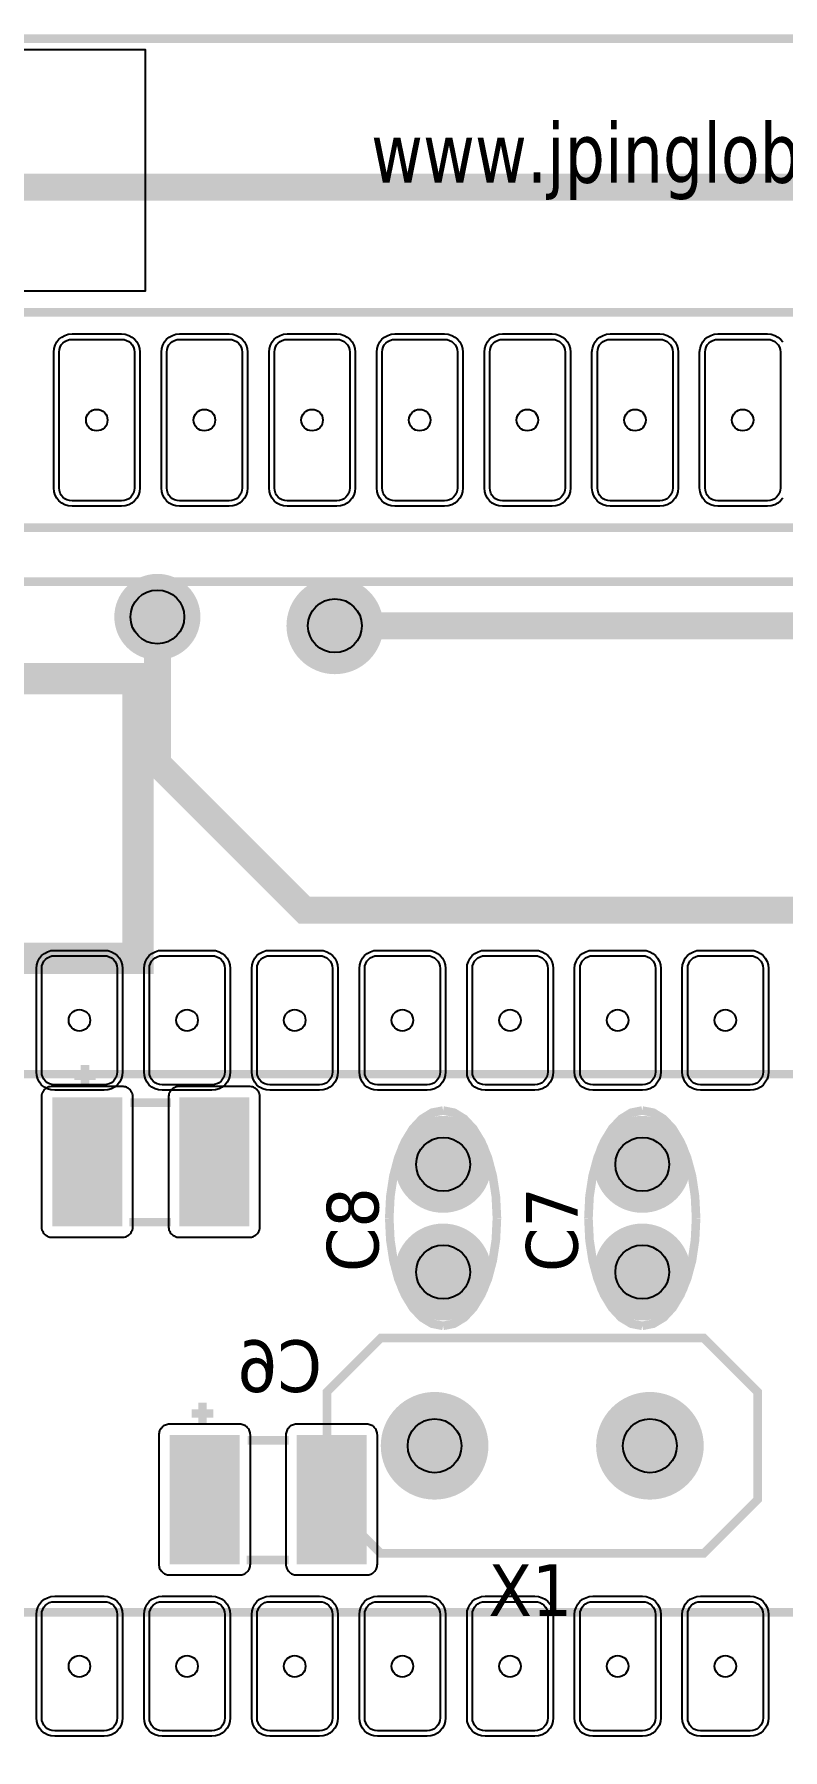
# Model space of a CAD drawing. Header units: millimetres. Extents: x 123.5 to 144.3, y 105.4 to 121.6.
# Drawn here: x 130.196 to 130.905, y 116.01 to 117.636 of the extents above; entities that cross this region are included whole.
import ezdxf

# ---------------------------------------------------------------- set-up
doc = ezdxf.new("R2010")
doc.units = ezdxf.units.MM
doc.layers.add('DESC', color=250, linetype='Continuous')
doc.styles.get("Standard").update_dxf_attribs({"font": 'tahoma.ttf'})

# ---------------------------------------------------------------- blocks, each defined once
blk = doc.blocks.new('RPAD')
blk.add_trace([(-0.5, -0.5), (-0.5, 0.5), (0.5, -0.5), (0.5, 0.5)])
blk = doc.blocks.new('EPAD')
at = {"const_width": 0.5}
blk.add_lwpolyline([(-0.25, 0, 1), (0.25, 0, 1)], format="xyb", close=True, dxfattribs=at)
blk = doc.blocks.new('Tarjeta mufla')
for points, const_width in [([(146.2096, 112.4206), (150.1229, 112.4206), (150.1229, 115.5111), (146.2096, 115.5111), (146.2096, 112.4206)], 0.008), ([(146.2096, 112.4206), (150.1229, 112.4206), (150.1229, 115.5111), (146.2096, 115.5111), (146.2096, 112.4206)], 0.008), ([(146.2096, 112.4206), (150.1229, 112.4206), (150.1229, 115.5111), (146.2096, 115.5111), (146.2096, 112.4206)], 0.008), ([(146.8316, 114.7434), (146.8279, 114.7355), (146.6308, 114.7355), (146.497, 114.8694), (146.497, 115.2052), (146.6649, 115.3732), (148.6373, 115.3732), (148.8064, 115.2041)], 0.025), ([(146.5548, 115.0068), (148.6548, 115.0068), (148.6548, 115.2568), (146.5548, 115.2568), (146.5548, 115.0068)], 0.008), ([(146.5548, 115.0068), (148.6548, 115.0068), (148.6548, 115.2568), (146.5548, 115.2568), (146.5548, 115.0068)], 0.008), ([(146.5548, 115.0068), (148.6548, 115.0068), (148.6548, 115.2568), (146.5548, 115.2568), (146.5548, 115.0068)], 0.008), ([(148.6548, 115.0568), (146.5548, 115.0568)], 0.008), ([(148.6548, 115.0568), (146.5548, 115.0568)], 0.008), ([(148.6548, 115.0568), (146.5548, 115.0568)], 0.008), ([(148.0111, 114.974), (148.0111, 114.838), (148.1475, 114.7016), (149.1311, 114.7016), (149.2279, 114.6048), (149.2279, 114.1121), (149.1623, 114.0466), (149.0859, 114.0466), (149.0387, 113.9993)], 0.025), ([(148.176, 114.9658), (148.6438, 114.9658), (148.7513, 114.8583), (149.1207, 114.8583), (149.3223, 114.6567), (149.3223, 114.0083), (149.1716, 113.8576), (149.0009, 113.8576), (149.0009, 113.8576), (148.9387, 113.9198), (148.9387, 113.9993)], 0.025), ([(147.1584, 114.6568), (147.993, 114.6568), (147.993, 114.9167), (147.1584, 114.9167), (147.1584, 114.6568)], 0.029), ([(147.1584, 114.6568), (147.993, 114.6568), (147.993, 114.9167), (147.1584, 114.9167), (147.1584, 114.6568)], 0.029), ([(147.1584, 114.6568), (147.993, 114.6568), (147.993, 114.9167), (147.1584, 114.9167), (147.1584, 114.6568)], 0.029), ([(147.0887, 114.5493), (149.0887, 114.5493)], 0.008), ([(147.0887, 114.5493), (149.0887, 114.5493)], 0.008), ([(147.0887, 114.5493), (149.0887, 114.5493)], 0.008), ([(147.9539, 114.5478), (147.9339, 114.5478)], 0.008), ([(147.9539, 114.5478), (147.9339, 114.5478)], 0.008), ([(147.9539, 114.5478), (147.9339, 114.5478)], 0.008), ([(147.9439, 114.5378), (147.9439, 114.5578)], 0.008), ([(147.9439, 114.5378), (147.9439, 114.5578)], 0.008), ([(147.9439, 114.5378), (147.9439, 114.5578)], 0.008), ([(148.0239, 114.5228), (147.9859, 114.5228)], 0.008), ([(148.0239, 114.5228), (147.9859, 114.5228)], 0.008), ([(148.0239, 114.5228), (147.9859, 114.5228)], 0.008), ([(148.2765, 114.5155), (148.2663, 114.5135), (148.2569, 114.5077), (148.2484, 114.4986), (148.241, 114.4865), (148.2349, 114.4717), (148.2304, 114.4547), (148.2275, 114.4358), (148.2265, 114.4155)], 0.008), ([(148.2765, 114.5155), (148.2663, 114.5135), (148.2569, 114.5077), (148.2484, 114.4986), (148.241, 114.4865), (148.2349, 114.4717), (148.2304, 114.4547), (148.2275, 114.4358), (148.2265, 114.4155)], 0.008), ([(148.2765, 114.5155), (148.2663, 114.5135), (148.2569, 114.5077), (148.2484, 114.4986), (148.241, 114.4865), (148.2349, 114.4717), (148.2304, 114.4547), (148.2275, 114.4358), (148.2265, 114.4155)], 0.008), ([(148.2765, 114.5155), (148.2867, 114.5135), (148.2961, 114.5077), (148.3046, 114.4986), (148.312, 114.4865), (148.3181, 114.4717), (148.3226, 114.4547), (148.3255, 114.4358), (148.3265, 114.4155)], 0.008), ([(148.2765, 114.5155), (148.2867, 114.5135), (148.2961, 114.5077), (148.3046, 114.4986), (148.312, 114.4865), (148.3181, 114.4717), (148.3226, 114.4547), (148.3255, 114.4358), (148.3265, 114.4155)], 0.008), ([(148.2765, 114.5155), (148.2867, 114.5135), (148.2961, 114.5077), (148.3046, 114.4986), (148.312, 114.4865), (148.3181, 114.4717), (148.3226, 114.4547), (148.3255, 114.4358), (148.3265, 114.4155)], 0.008), ([(148.4615, 114.5155), (148.4513, 114.5135), (148.4419, 114.5077), (148.4334, 114.4986), (148.426, 114.4865), (148.42, 114.4717), (148.4154, 114.4547), (148.4125, 114.4358), (148.4115, 114.4155)], 0.008), ([(148.4615, 114.5155), (148.4513, 114.5135), (148.4419, 114.5077), (148.4334, 114.4986), (148.426, 114.4865), (148.42, 114.4717), (148.4154, 114.4547), (148.4125, 114.4358), (148.4115, 114.4155)], 0.008), ([(148.4615, 114.5155), (148.4513, 114.5135), (148.4419, 114.5077), (148.4334, 114.4986), (148.426, 114.4865), (148.42, 114.4717), (148.4154, 114.4547), (148.4125, 114.4358), (148.4115, 114.4155)], 0.008), ([(148.4615, 114.5155), (148.4717, 114.5135), (148.4812, 114.5077), (148.4897, 114.4986), (148.497, 114.4865), (148.5031, 114.4717), (148.5077, 114.4547), (148.5105, 114.4358), (148.5115, 114.4155)], 0.008), ([(148.4615, 114.5155), (148.4717, 114.5135), (148.4812, 114.5077), (148.4897, 114.4986), (148.497, 114.4865), (148.5031, 114.4717), (148.5077, 114.4547), (148.5105, 114.4358), (148.5115, 114.4155)], 0.008), ([(148.4615, 114.5155), (148.4717, 114.5135), (148.4812, 114.5077), (148.4897, 114.4986), (148.497, 114.4865), (148.5031, 114.4717), (148.5077, 114.4547), (148.5105, 114.4358), (148.5115, 114.4155)], 0.008), ([(148.2765, 114.3155), (148.2663, 114.3175), (148.2569, 114.3232), (148.2484, 114.3323), (148.241, 114.3445), (148.2349, 114.3592), (148.2304, 114.3762), (148.2275, 114.3951), (148.2265, 114.4155)], 0.008), ([(148.2765, 114.3155), (148.2663, 114.3175), (148.2569, 114.3232), (148.2484, 114.3323), (148.241, 114.3445), (148.2349, 114.3592), (148.2304, 114.3762), (148.2275, 114.3951), (148.2265, 114.4155)], 0.008), ([(148.2765, 114.3155), (148.2663, 114.3175), (148.2569, 114.3232), (148.2484, 114.3323), (148.241, 114.3445), (148.2349, 114.3592), (148.2304, 114.3762), (148.2275, 114.3951), (148.2265, 114.4155)], 0.008), ([(148.2765, 114.3155), (148.2867, 114.3175), (148.2961, 114.3232), (148.3046, 114.3323), (148.312, 114.3445), (148.3181, 114.3592), (148.3226, 114.3762), (148.3255, 114.3951), (148.3265, 114.4155)], 0.008), ([(148.2765, 114.3155), (148.2867, 114.3175), (148.2961, 114.3232), (148.3046, 114.3323), (148.312, 114.3445), (148.3181, 114.3592), (148.3226, 114.3762), (148.3255, 114.3951), (148.3265, 114.4155)], 0.008), ([(148.2765, 114.3155), (148.2867, 114.3175), (148.2961, 114.3232), (148.3046, 114.3323), (148.312, 114.3445), (148.3181, 114.3592), (148.3226, 114.3762), (148.3255, 114.3951), (148.3265, 114.4155)], 0.008), ([(148.4615, 114.3155), (148.4513, 114.3175), (148.4419, 114.3232), (148.4334, 114.3323), (148.426, 114.3445), (148.42, 114.3592), (148.4154, 114.3762), (148.4125, 114.3951), (148.4115, 114.4155)], 0.008), ([(148.4615, 114.3155), (148.4513, 114.3175), (148.4419, 114.3232), (148.4334, 114.3323), (148.426, 114.3445), (148.42, 114.3592), (148.4154, 114.3762), (148.4125, 114.3951), (148.4115, 114.4155)], 0.008), ([(148.4615, 114.3155), (148.4513, 114.3175), (148.4419, 114.3232), (148.4334, 114.3323), (148.426, 114.3445), (148.42, 114.3592), (148.4154, 114.3762), (148.4125, 114.3951), (148.4115, 114.4155)], 0.008), ([(148.4615, 114.3155), (148.4717, 114.3175), (148.4812, 114.3232), (148.4897, 114.3323), (148.497, 114.3445), (148.5031, 114.3592), (148.5077, 114.3762), (148.5105, 114.3951), (148.5115, 114.4155)], 0.008), ([(148.4615, 114.3155), (148.4717, 114.3175), (148.4812, 114.3232), (148.4897, 114.3323), (148.497, 114.3445), (148.5031, 114.3592), (148.5077, 114.3762), (148.5105, 114.3951), (148.5115, 114.4155)], 0.008), ([(148.4615, 114.3155), (148.4717, 114.3175), (148.4812, 114.3232), (148.4897, 114.3323), (148.497, 114.3445), (148.5031, 114.3592), (148.5077, 114.3762), (148.5105, 114.3951), (148.5115, 114.4155)], 0.008), ([(148.0239, 114.4118), (147.9849, 114.4118)], 0.008), ([(148.0239, 114.4118), (147.9849, 114.4118)], 0.008), ([(148.0239, 114.4118), (147.9849, 114.4118)], 0.008), ([(148.5186, 114.1041), (148.2186, 114.1041), (148.1686, 114.1541), (148.1686, 114.2541), (148.2186, 114.3041), (148.5186, 114.3041), (148.5686, 114.2541), (148.5686, 114.1541), (148.5186, 114.1041)], 0.008), ([(148.5186, 114.1041), (148.2186, 114.1041), (148.1686, 114.1541), (148.1686, 114.2541), (148.2186, 114.3041), (148.5186, 114.3041), (148.5686, 114.2541), (148.5686, 114.1541), (148.5186, 114.1041)], 0.008), ([(148.5186, 114.1041), (148.2186, 114.1041), (148.1686, 114.1541), (148.1686, 114.2541), (148.2186, 114.3041), (148.5186, 114.3041), (148.5686, 114.2541), (148.5686, 114.1541), (148.5186, 114.1041)], 0.008), ([(148.053, 114.2241), (148.053, 114.2441)], 0.008), ([(148.053, 114.2241), (148.053, 114.2441)], 0.008), ([(148.053, 114.2241), (148.053, 114.2441)], 0.008), ([(148.063, 114.2341), (148.043, 114.2341)], 0.008), ([(148.063, 114.2341), (148.043, 114.2341)], 0.008), ([(148.063, 114.2341), (148.043, 114.2341)], 0.008), ([(148.133, 114.2091), (148.095, 114.2091)], 0.008), ([(148.133, 114.2091), (148.095, 114.2091)], 0.008), ([(148.133, 114.2091), (148.095, 114.2091)], 0.008), ([(148.133, 114.0981), (148.094, 114.0981)], 0.008), ([(148.133, 114.0981), (148.094, 114.0981)], 0.008), ([(148.133, 114.0981), (148.094, 114.0981)], 0.008), ([(147.0887, 114.0493), (149.0887, 114.0493)], 0.008), ([(147.0887, 114.0493), (149.0887, 114.0493)], 0.008), ([(147.0887, 114.0493), (149.0887, 114.0493)], 0.008)]:
    blk.add_lwpolyline(points, dxfattribs=dict(const_width=const_width))
for points in [[(146.5844, 115.277), (148.0001, 115.277), (148.0001, 115.5006), (146.5844, 115.5006), (146.5844, 115.277)], [(148.592, 115.0842), (148.5899, 115.0817), (148.5874, 115.0797), (148.5845, 115.0781), (148.5813, 115.0771), (148.5778, 115.0768), (148.5778, 115.0768), (148.5318, 115.0768), (148.5283, 115.0771), (148.5251, 115.0781), (148.5222, 115.0797), (148.5197, 115.0817), (148.5177, 115.0842), (148.5161, 115.0871), (148.5152, 115.0903), (148.5148, 115.0938), (148.5148, 115.2198), (148.5152, 115.2233), (148.5161, 115.2265), (148.5177, 115.2294), (148.5197, 115.2319), (148.5222, 115.234), (148.5251, 115.2355), (148.5283, 115.2365), (148.5318, 115.2368), (148.5778, 115.2368), (148.5813, 115.2365), (148.5845, 115.2355), (148.5874, 115.234), (148.5899, 115.2319), (148.592, 115.2294)]]:
    blk.add_lwpolyline(points)
for points in [[(147.9778, 115.0768), (147.9318, 115.0768), (147.9283, 115.0771), (147.9251, 115.0781), (147.9222, 115.0797), (147.9197, 115.0817), (147.9177, 115.0842), (147.9161, 115.0871), (147.9152, 115.0903), (147.9148, 115.0938), (147.9148, 115.2198), (147.9152, 115.2233), (147.9161, 115.2265), (147.9177, 115.2294), (147.9197, 115.2319), (147.9222, 115.234), (147.9251, 115.2355), (147.9283, 115.2365), (147.9318, 115.2368), (147.9778, 115.2368), (147.9813, 115.2365), (147.9845, 115.2355), (147.9874, 115.234), (147.9899, 115.2319), (147.992, 115.2294), (147.9935, 115.2265), (147.9945, 115.2233), (147.9948, 115.2198), (147.9948, 115.0938), (147.9945, 115.0903), (147.9935, 115.0871), (147.992, 115.0842), (147.9899, 115.0817), (147.9874, 115.0797), (147.9845, 115.0781), (147.9813, 115.0771), (147.9778, 115.0768)], [(147.9778, 115.0818), (147.9318, 115.0818), (147.9294, 115.082), (147.9271, 115.0827), (147.9251, 115.0838), (147.9233, 115.0853), (147.9218, 115.087), (147.9207, 115.0891), (147.9201, 115.0914), (147.9198, 115.0938), (147.9198, 115.2198), (147.9201, 115.2223), (147.9207, 115.2245), (147.9218, 115.2266), (147.9233, 115.2283), (147.9251, 115.2298), (147.9271, 115.2309), (147.9294, 115.2316), (147.9318, 115.2318), (147.9778, 115.2318), (147.9803, 115.2316), (147.9825, 115.2309), (147.9846, 115.2298), (147.9863, 115.2283), (147.9878, 115.2266), (147.9889, 115.2245), (147.9896, 115.2223), (147.9898, 115.2198), (147.9898, 115.0938), (147.9896, 115.0914), (147.9889, 115.0891), (147.9878, 115.087), (147.9863, 115.0853), (147.9846, 115.0838), (147.9825, 115.0827), (147.9803, 115.082), (147.9778, 115.0818)], [(148.0778, 115.0768), (148.0318, 115.0768), (148.0283, 115.0771), (148.0251, 115.0781), (148.0222, 115.0797), (148.0197, 115.0817), (148.0177, 115.0842), (148.0161, 115.0871), (148.0152, 115.0903), (148.0148, 115.0938), (148.0148, 115.2198), (148.0152, 115.2233), (148.0161, 115.2265), (148.0177, 115.2294), (148.0197, 115.2319), (148.0222, 115.234), (148.0251, 115.2355), (148.0283, 115.2365), (148.0318, 115.2368), (148.0778, 115.2368), (148.0813, 115.2365), (148.0845, 115.2355), (148.0874, 115.234), (148.0899, 115.2319), (148.092, 115.2294), (148.0935, 115.2265), (148.0945, 115.2233), (148.0948, 115.2198), (148.0948, 115.0938), (148.0945, 115.0903), (148.0935, 115.0871), (148.092, 115.0842), (148.0899, 115.0817), (148.0874, 115.0797), (148.0845, 115.0781), (148.0813, 115.0771), (148.0778, 115.0768)], [(148.0778, 115.0818), (148.0318, 115.0818), (148.0294, 115.082), (148.0271, 115.0827), (148.0251, 115.0838), (148.0233, 115.0853), (148.0218, 115.087), (148.0207, 115.0891), (148.0201, 115.0914), (148.0198, 115.0938), (148.0198, 115.2198), (148.0201, 115.2223), (148.0207, 115.2245), (148.0218, 115.2266), (148.0233, 115.2283), (148.0251, 115.2298), (148.0271, 115.2309), (148.0294, 115.2316), (148.0318, 115.2318), (148.0778, 115.2318), (148.0803, 115.2316), (148.0825, 115.2309), (148.0846, 115.2298), (148.0863, 115.2283), (148.0878, 115.2266), (148.0889, 115.2245), (148.0896, 115.2223), (148.0898, 115.2198), (148.0898, 115.0938), (148.0896, 115.0914), (148.0889, 115.0891), (148.0878, 115.087), (148.0863, 115.0853), (148.0846, 115.0838), (148.0825, 115.0827), (148.0803, 115.082), (148.0778, 115.0818)], [(148.1778, 115.0768), (148.1318, 115.0768), (148.1283, 115.0771), (148.1251, 115.0781), (148.1222, 115.0797), (148.1197, 115.0817), (148.1177, 115.0842), (148.1161, 115.0871), (148.1152, 115.0903), (148.1148, 115.0938), (148.1148, 115.2198), (148.1152, 115.2233), (148.1161, 115.2265), (148.1177, 115.2294), (148.1197, 115.2319), (148.1222, 115.234), (148.1251, 115.2355), (148.1283, 115.2365), (148.1318, 115.2368), (148.1778, 115.2368), (148.1813, 115.2365), (148.1845, 115.2355), (148.1874, 115.234), (148.1899, 115.2319), (148.192, 115.2294), (148.1935, 115.2265), (148.1945, 115.2233), (148.1948, 115.2198), (148.1948, 115.0938), (148.1945, 115.0903), (148.1935, 115.0871), (148.192, 115.0842), (148.1899, 115.0817), (148.1874, 115.0797), (148.1845, 115.0781), (148.1813, 115.0771), (148.1778, 115.0768)], [(148.1778, 115.0818), (148.1318, 115.0818), (148.1294, 115.082), (148.1271, 115.0827), (148.1251, 115.0838), (148.1233, 115.0853), (148.1218, 115.087), (148.1207, 115.0891), (148.1201, 115.0914), (148.1198, 115.0938), (148.1198, 115.2198), (148.1201, 115.2223), (148.1207, 115.2245), (148.1218, 115.2266), (148.1233, 115.2283), (148.1251, 115.2298), (148.1271, 115.2309), (148.1294, 115.2316), (148.1318, 115.2318), (148.1778, 115.2318), (148.1803, 115.2316), (148.1825, 115.2309), (148.1846, 115.2298), (148.1863, 115.2283), (148.1878, 115.2266), (148.1889, 115.2245), (148.1896, 115.2223), (148.1898, 115.2198), (148.1898, 115.0938), (148.1896, 115.0914), (148.1889, 115.0891), (148.1878, 115.087), (148.1863, 115.0853), (148.1846, 115.0838), (148.1825, 115.0827), (148.1803, 115.082), (148.1778, 115.0818)], [(148.2778, 115.0768), (148.2318, 115.0768), (148.2283, 115.0771), (148.2251, 115.0781), (148.2222, 115.0797), (148.2197, 115.0817), (148.2177, 115.0842), (148.2161, 115.0871), (148.2152, 115.0903), (148.2148, 115.0938), (148.2148, 115.2198), (148.2152, 115.2233), (148.2161, 115.2265), (148.2177, 115.2294), (148.2197, 115.2319), (148.2222, 115.234), (148.2251, 115.2355), (148.2283, 115.2365), (148.2318, 115.2368), (148.2778, 115.2368), (148.2813, 115.2365), (148.2845, 115.2355), (148.2874, 115.234), (148.2899, 115.2319), (148.292, 115.2294), (148.2935, 115.2265), (148.2945, 115.2233), (148.2948, 115.2198), (148.2948, 115.0938), (148.2945, 115.0903), (148.2935, 115.0871), (148.292, 115.0842), (148.2899, 115.0817), (148.2874, 115.0797), (148.2845, 115.0781), (148.2813, 115.0771), (148.2778, 115.0768)], [(148.2778, 115.0818), (148.2318, 115.0818), (148.2294, 115.082), (148.2271, 115.0827), (148.2251, 115.0838), (148.2233, 115.0853), (148.2218, 115.087), (148.2207, 115.0891), (148.2201, 115.0914), (148.2198, 115.0938), (148.2198, 115.2198), (148.2201, 115.2223), (148.2207, 115.2245), (148.2218, 115.2266), (148.2233, 115.2283), (148.2251, 115.2298), (148.2271, 115.2309), (148.2294, 115.2316), (148.2318, 115.2318), (148.2778, 115.2318), (148.2803, 115.2316), (148.2825, 115.2309), (148.2846, 115.2298), (148.2863, 115.2283), (148.2878, 115.2266), (148.2889, 115.2245), (148.2896, 115.2223), (148.2898, 115.2198), (148.2898, 115.0938), (148.2896, 115.0914), (148.2889, 115.0891), (148.2878, 115.087), (148.2863, 115.0853), (148.2846, 115.0838), (148.2825, 115.0827), (148.2803, 115.082), (148.2778, 115.0818)], [(148.3778, 115.0768), (148.3318, 115.0768), (148.3283, 115.0771), (148.3251, 115.0781), (148.3222, 115.0797), (148.3197, 115.0817), (148.3177, 115.0842), (148.3161, 115.0871), (148.3152, 115.0903), (148.3148, 115.0938), (148.3148, 115.2198), (148.3152, 115.2233), (148.3161, 115.2265), (148.3177, 115.2294), (148.3197, 115.2319), (148.3222, 115.234), (148.3251, 115.2355), (148.3283, 115.2365), (148.3318, 115.2368), (148.3778, 115.2368), (148.3813, 115.2365), (148.3845, 115.2355), (148.3874, 115.234), (148.3899, 115.2319), (148.392, 115.2294), (148.3935, 115.2265), (148.3945, 115.2233), (148.3948, 115.2198), (148.3948, 115.0938), (148.3945, 115.0903), (148.3935, 115.0871), (148.392, 115.0842), (148.3899, 115.0817), (148.3874, 115.0797), (148.3845, 115.0781), (148.3813, 115.0771), (148.3778, 115.0768)], [(148.3778, 115.0818), (148.3318, 115.0818), (148.3294, 115.082), (148.3271, 115.0827), (148.3251, 115.0838), (148.3233, 115.0853), (148.3218, 115.087), (148.3207, 115.0891), (148.3201, 115.0914), (148.3198, 115.0938), (148.3198, 115.2198), (148.3201, 115.2223), (148.3207, 115.2245), (148.3218, 115.2266), (148.3233, 115.2283), (148.3251, 115.2298), (148.3271, 115.2309), (148.3294, 115.2316), (148.3318, 115.2318), (148.3778, 115.2318), (148.3803, 115.2316), (148.3825, 115.2309), (148.3846, 115.2298), (148.3863, 115.2283), (148.3878, 115.2266), (148.3889, 115.2245), (148.3896, 115.2223), (148.3898, 115.2198), (148.3898, 115.0938), (148.3896, 115.0914), (148.3889, 115.0891), (148.3878, 115.087), (148.3863, 115.0853), (148.3846, 115.0838), (148.3825, 115.0827), (148.3803, 115.082), (148.3778, 115.0818)], [(148.4778, 115.0768), (148.4318, 115.0768), (148.4283, 115.0771), (148.4251, 115.0781), (148.4222, 115.0797), (148.4197, 115.0817), (148.4177, 115.0842), (148.4161, 115.0871), (148.4152, 115.0903), (148.4148, 115.0938), (148.4148, 115.2198), (148.4152, 115.2233), (148.4161, 115.2265), (148.4177, 115.2294), (148.4197, 115.2319), (148.4222, 115.234), (148.4251, 115.2355), (148.4283, 115.2365), (148.4318, 115.2368), (148.4778, 115.2368), (148.4813, 115.2365), (148.4845, 115.2355), (148.4874, 115.234), (148.4899, 115.2319), (148.492, 115.2294), (148.4935, 115.2265), (148.4945, 115.2233), (148.4948, 115.2198), (148.4948, 115.0938), (148.4945, 115.0903), (148.4935, 115.0871), (148.492, 115.0842), (148.4899, 115.0817), (148.4874, 115.0797), (148.4845, 115.0781), (148.4813, 115.0771), (148.4778, 115.0768)], [(148.4778, 115.0818), (148.4318, 115.0818), (148.4294, 115.082), (148.4271, 115.0827), (148.4251, 115.0838), (148.4233, 115.0853), (148.4218, 115.087), (148.4207, 115.0891), (148.4201, 115.0914), (148.4198, 115.0938), (148.4198, 115.2198), (148.4201, 115.2223), (148.4207, 115.2245), (148.4218, 115.2266), (148.4233, 115.2283), (148.4251, 115.2298), (148.4271, 115.2309), (148.4294, 115.2316), (148.4318, 115.2318), (148.4778, 115.2318), (148.4803, 115.2316), (148.4825, 115.2309), (148.4846, 115.2298), (148.4863, 115.2283), (148.4878, 115.2266), (148.4889, 115.2245), (148.4896, 115.2223), (148.4898, 115.2198), (148.4898, 115.0938), (148.4896, 115.0914), (148.4889, 115.0891), (148.4878, 115.087), (148.4863, 115.0853), (148.4846, 115.0838), (148.4825, 115.0827), (148.4803, 115.082), (148.4778, 115.0818)], [(148.5778, 115.0818), (148.5318, 115.0818), (148.5294, 115.082), (148.5271, 115.0827), (148.5251, 115.0838), (148.5233, 115.0853), (148.5218, 115.087), (148.5207, 115.0891), (148.5201, 115.0914), (148.5198, 115.0938), (148.5198, 115.2198), (148.5201, 115.2223), (148.5207, 115.2245), (148.5218, 115.2266), (148.5233, 115.2283), (148.5251, 115.2298), (148.5271, 115.2309), (148.5294, 115.2316), (148.5318, 115.2318), (148.5778, 115.2318), (148.5803, 115.2316), (148.5825, 115.2309), (148.5846, 115.2298), (148.5863, 115.2283), (148.5878, 115.2266), (148.5889, 115.2245), (148.5896, 115.2223), (148.5898, 115.2198), (148.5898, 115.0938), (148.5896, 115.0914), (148.5889, 115.0891), (148.5878, 115.087), (148.5863, 115.0853), (148.5846, 115.0838), (148.5825, 115.0827), (148.5803, 115.082), (148.5778, 115.0818)], [(147.9617, 114.5343), (147.9157, 114.5343), (147.9122, 114.5347), (147.909, 114.5356), (147.9061, 114.5372), (147.9036, 114.5392), (147.9015, 114.5417), (147.9, 114.5446), (147.899, 114.5479), (147.8987, 114.5513), (147.8987, 114.6473), (147.899, 114.6508), (147.9, 114.654), (147.9015, 114.6569), (147.9036, 114.6594), (147.9061, 114.6615), (147.909, 114.663), (147.9122, 114.664), (147.9157, 114.6643), (147.9617, 114.6643), (147.9652, 114.664), (147.9684, 114.663), (147.9713, 114.6615), (147.9738, 114.6594), (147.9758, 114.6569), (147.9774, 114.654), (147.9784, 114.6508), (147.9787, 114.6473), (147.9787, 114.5513), (147.9784, 114.5479), (147.9774, 114.5446), (147.9758, 114.5417), (147.9738, 114.5392), (147.9713, 114.5372), (147.9684, 114.5356), (147.9652, 114.5347), (147.9617, 114.5343)], [(147.9617, 114.5393), (147.9157, 114.5393), (147.9132, 114.5396), (147.911, 114.5403), (147.9089, 114.5413), (147.9072, 114.5428), (147.9057, 114.5446), (147.9046, 114.5466), (147.9039, 114.5489), (147.9037, 114.5513), (147.9037, 114.6473), (147.9039, 114.6498), (147.9046, 114.6521), (147.9057, 114.6541), (147.9072, 114.6559), (147.9089, 114.6573), (147.911, 114.6584), (147.9132, 114.6591), (147.9157, 114.6593), (147.9617, 114.6593), (147.9641, 114.6591), (147.9664, 114.6584), (147.9685, 114.6573), (147.9702, 114.6559), (147.9717, 114.6541), (147.9728, 114.6521), (147.9735, 114.6498), (147.9737, 114.6473), (147.9737, 114.5513), (147.9735, 114.5489), (147.9728, 114.5466), (147.9717, 114.5446), (147.9702, 114.5428), (147.9685, 114.5413), (147.9664, 114.5403), (147.9641, 114.5396), (147.9617, 114.5393)], [(148.0617, 114.5343), (148.0157, 114.5343), (148.0122, 114.5347), (148.009, 114.5356), (148.0061, 114.5372), (148.0036, 114.5392), (148.0015, 114.5417), (148, 114.5446), (147.999, 114.5479), (147.9987, 114.5513), (147.9987, 114.6473), (147.999, 114.6508), (148, 114.654), (148.0015, 114.6569), (148.0036, 114.6594), (148.0061, 114.6615), (148.009, 114.663), (148.0122, 114.664), (148.0157, 114.6643), (148.0617, 114.6643), (148.0652, 114.664), (148.0684, 114.663), (148.0713, 114.6615), (148.0738, 114.6594), (148.0758, 114.6569), (148.0774, 114.654), (148.0784, 114.6508), (148.0787, 114.6473), (148.0787, 114.5513), (148.0784, 114.5479), (148.0774, 114.5446), (148.0758, 114.5417), (148.0738, 114.5392), (148.0713, 114.5372), (148.0684, 114.5356), (148.0652, 114.5347), (148.0617, 114.5343)], [(148.0617, 114.5393), (148.0157, 114.5393), (148.0132, 114.5396), (148.011, 114.5403), (148.0089, 114.5413), (148.0072, 114.5428), (148.0057, 114.5446), (148.0046, 114.5466), (148.0039, 114.5489), (148.0037, 114.5513), (148.0037, 114.6473), (148.0039, 114.6498), (148.0046, 114.6521), (148.0057, 114.6541), (148.0072, 114.6559), (148.0089, 114.6573), (148.011, 114.6584), (148.0132, 114.6591), (148.0157, 114.6593), (148.0617, 114.6593), (148.0641, 114.6591), (148.0664, 114.6584), (148.0685, 114.6573), (148.0702, 114.6559), (148.0717, 114.6541), (148.0728, 114.6521), (148.0735, 114.6498), (148.0737, 114.6473), (148.0737, 114.5513), (148.0735, 114.5489), (148.0728, 114.5466), (148.0717, 114.5446), (148.0702, 114.5428), (148.0685, 114.5413), (148.0664, 114.5403), (148.0641, 114.5396), (148.0617, 114.5393)], [(148.1617, 114.5343), (148.1157, 114.5343), (148.1122, 114.5347), (148.109, 114.5356), (148.1061, 114.5372), (148.1036, 114.5392), (148.1015, 114.5417), (148.1, 114.5446), (148.099, 114.5479), (148.0987, 114.5513), (148.0987, 114.6473), (148.099, 114.6508), (148.1, 114.654), (148.1015, 114.6569), (148.1036, 114.6594), (148.1061, 114.6615), (148.109, 114.663), (148.1122, 114.664), (148.1157, 114.6643), (148.1617, 114.6643), (148.1652, 114.664), (148.1684, 114.663), (148.1713, 114.6615), (148.1738, 114.6594), (148.1758, 114.6569), (148.1774, 114.654), (148.1784, 114.6508), (148.1787, 114.6473), (148.1787, 114.5513), (148.1784, 114.5479), (148.1774, 114.5446), (148.1758, 114.5417), (148.1738, 114.5392), (148.1713, 114.5372), (148.1684, 114.5356), (148.1652, 114.5347), (148.1617, 114.5343)], [(148.1617, 114.5393), (148.1157, 114.5393), (148.1132, 114.5396), (148.111, 114.5403), (148.1089, 114.5413), (148.1072, 114.5428), (148.1057, 114.5446), (148.1046, 114.5466), (148.1039, 114.5489), (148.1037, 114.5513), (148.1037, 114.6473), (148.1039, 114.6498), (148.1046, 114.6521), (148.1057, 114.6541), (148.1072, 114.6559), (148.1089, 114.6573), (148.111, 114.6584), (148.1132, 114.6591), (148.1157, 114.6593), (148.1617, 114.6593), (148.1641, 114.6591), (148.1664, 114.6584), (148.1685, 114.6573), (148.1702, 114.6559), (148.1717, 114.6541), (148.1728, 114.6521), (148.1735, 114.6498), (148.1737, 114.6473), (148.1737, 114.5513), (148.1735, 114.5489), (148.1728, 114.5466), (148.1717, 114.5446), (148.1702, 114.5428), (148.1685, 114.5413), (148.1664, 114.5403), (148.1641, 114.5396), (148.1617, 114.5393)], [(148.2617, 114.5343), (148.2157, 114.5343), (148.2122, 114.5347), (148.209, 114.5356), (148.2061, 114.5372), (148.2036, 114.5392), (148.2015, 114.5417), (148.2, 114.5446), (148.199, 114.5479), (148.1987, 114.5513), (148.1987, 114.6473), (148.199, 114.6508), (148.2, 114.654), (148.2015, 114.6569), (148.2036, 114.6594), (148.2061, 114.6615), (148.209, 114.663), (148.2122, 114.664), (148.2157, 114.6643), (148.2617, 114.6643), (148.2652, 114.664), (148.2684, 114.663), (148.2713, 114.6615), (148.2738, 114.6594), (148.2758, 114.6569), (148.2774, 114.654), (148.2784, 114.6508), (148.2787, 114.6473), (148.2787, 114.5513), (148.2784, 114.5479), (148.2774, 114.5446), (148.2758, 114.5417), (148.2738, 114.5392), (148.2713, 114.5372), (148.2684, 114.5356), (148.2652, 114.5347), (148.2617, 114.5343)], [(148.2617, 114.5393), (148.2157, 114.5393), (148.2132, 114.5396), (148.211, 114.5403), (148.2089, 114.5413), (148.2072, 114.5428), (148.2057, 114.5446), (148.2046, 114.5466), (148.2039, 114.5489), (148.2037, 114.5513), (148.2037, 114.6473), (148.2039, 114.6498), (148.2046, 114.6521), (148.2057, 114.6541), (148.2072, 114.6559), (148.2089, 114.6573), (148.211, 114.6584), (148.2132, 114.6591), (148.2157, 114.6593), (148.2617, 114.6593), (148.2641, 114.6591), (148.2664, 114.6584), (148.2685, 114.6573), (148.2702, 114.6559), (148.2717, 114.6541), (148.2728, 114.6521), (148.2735, 114.6498), (148.2737, 114.6473), (148.2737, 114.5513), (148.2735, 114.5489), (148.2728, 114.5466), (148.2717, 114.5446), (148.2702, 114.5428), (148.2685, 114.5413), (148.2664, 114.5403), (148.2641, 114.5396), (148.2617, 114.5393)], [(148.3617, 114.5343), (148.3157, 114.5343), (148.3122, 114.5347), (148.309, 114.5356), (148.3061, 114.5372), (148.3036, 114.5392), (148.3015, 114.5417), (148.3, 114.5446), (148.299, 114.5479), (148.2987, 114.5513), (148.2987, 114.6473), (148.299, 114.6508), (148.3, 114.654), (148.3015, 114.6569), (148.3036, 114.6594), (148.3061, 114.6615), (148.309, 114.663), (148.3122, 114.664), (148.3157, 114.6643), (148.3617, 114.6643), (148.3652, 114.664), (148.3684, 114.663), (148.3713, 114.6615), (148.3738, 114.6594), (148.3758, 114.6569), (148.3774, 114.654), (148.3784, 114.6508), (148.3787, 114.6473), (148.3787, 114.5513), (148.3784, 114.5479), (148.3774, 114.5446), (148.3758, 114.5417), (148.3738, 114.5392), (148.3713, 114.5372), (148.3684, 114.5356), (148.3652, 114.5347), (148.3617, 114.5343)], [(148.3617, 114.5393), (148.3157, 114.5393), (148.3132, 114.5396), (148.311, 114.5403), (148.3089, 114.5413), (148.3072, 114.5428), (148.3057, 114.5446), (148.3046, 114.5466), (148.3039, 114.5489), (148.3037, 114.5513), (148.3037, 114.6473), (148.3039, 114.6498), (148.3046, 114.6521), (148.3057, 114.6541), (148.3072, 114.6559), (148.3089, 114.6573), (148.311, 114.6584), (148.3132, 114.6591), (148.3157, 114.6593), (148.3617, 114.6593), (148.3641, 114.6591), (148.3664, 114.6584), (148.3685, 114.6573), (148.3702, 114.6559), (148.3717, 114.6541), (148.3728, 114.6521), (148.3735, 114.6498), (148.3737, 114.6473), (148.3737, 114.5513), (148.3735, 114.5489), (148.3728, 114.5466), (148.3717, 114.5446), (148.3702, 114.5428), (148.3685, 114.5413), (148.3664, 114.5403), (148.3641, 114.5396), (148.3617, 114.5393)], [(148.4617, 114.5343), (148.4157, 114.5343), (148.4122, 114.5347), (148.409, 114.5356), (148.4061, 114.5372), (148.4036, 114.5392), (148.4015, 114.5417), (148.4, 114.5446), (148.399, 114.5479), (148.3987, 114.5513), (148.3987, 114.6473), (148.399, 114.6508), (148.4, 114.654), (148.4015, 114.6569), (148.4036, 114.6594), (148.4061, 114.6615), (148.409, 114.663), (148.4122, 114.664), (148.4157, 114.6643), (148.4617, 114.6643), (148.4652, 114.664), (148.4684, 114.663), (148.4713, 114.6615), (148.4738, 114.6594), (148.4758, 114.6569), (148.4774, 114.654), (148.4784, 114.6508), (148.4787, 114.6473), (148.4787, 114.5513), (148.4784, 114.5479), (148.4774, 114.5446), (148.4758, 114.5417), (148.4738, 114.5392), (148.4713, 114.5372), (148.4684, 114.5356), (148.4652, 114.5347), (148.4617, 114.5343)], [(148.4617, 114.5393), (148.4157, 114.5393), (148.4132, 114.5396), (148.411, 114.5403), (148.4089, 114.5413), (148.4072, 114.5428), (148.4057, 114.5446), (148.4046, 114.5466), (148.4039, 114.5489), (148.4037, 114.5513), (148.4037, 114.6473), (148.4039, 114.6498), (148.4046, 114.6521), (148.4057, 114.6541), (148.4072, 114.6559), (148.4089, 114.6573), (148.411, 114.6584), (148.4132, 114.6591), (148.4157, 114.6593), (148.4617, 114.6593), (148.4641, 114.6591), (148.4664, 114.6584), (148.4685, 114.6573), (148.4702, 114.6559), (148.4717, 114.6541), (148.4728, 114.6521), (148.4735, 114.6498), (148.4737, 114.6473), (148.4737, 114.5513), (148.4735, 114.5489), (148.4728, 114.5466), (148.4717, 114.5446), (148.4702, 114.5428), (148.4685, 114.5413), (148.4664, 114.5403), (148.4641, 114.5396), (148.4617, 114.5393)], [(148.5617, 114.5343), (148.5157, 114.5343), (148.5122, 114.5347), (148.509, 114.5356), (148.5061, 114.5372), (148.5036, 114.5392), (148.5015, 114.5417), (148.5, 114.5446), (148.499, 114.5479), (148.4987, 114.5513), (148.4987, 114.6473), (148.499, 114.6508), (148.5, 114.654), (148.5015, 114.6569), (148.5036, 114.6594), (148.5061, 114.6615), (148.509, 114.663), (148.5122, 114.664), (148.5157, 114.6643), (148.5617, 114.6643), (148.5652, 114.664), (148.5684, 114.663), (148.5713, 114.6615), (148.5738, 114.6594), (148.5758, 114.6569), (148.5774, 114.654), (148.5784, 114.6508), (148.5787, 114.6473), (148.5787, 114.5513), (148.5784, 114.5479), (148.5774, 114.5446), (148.5758, 114.5417), (148.5738, 114.5392), (148.5713, 114.5372), (148.5684, 114.5356), (148.5652, 114.5347), (148.5617, 114.5343)], [(148.5617, 114.5393), (148.5157, 114.5393), (148.5132, 114.5396), (148.511, 114.5403), (148.5089, 114.5413), (148.5072, 114.5428), (148.5057, 114.5446), (148.5046, 114.5466), (148.5039, 114.5489), (148.5037, 114.5513), (148.5037, 114.6473), (148.5039, 114.6498), (148.5046, 114.6521), (148.5057, 114.6541), (148.5072, 114.6559), (148.5089, 114.6573), (148.511, 114.6584), (148.5132, 114.6591), (148.5157, 114.6593), (148.5617, 114.6593), (148.5641, 114.6591), (148.5664, 114.6584), (148.5685, 114.6573), (148.5702, 114.6559), (148.5717, 114.6541), (148.5728, 114.6521), (148.5735, 114.6498), (148.5737, 114.6473), (148.5737, 114.5513), (148.5735, 114.5489), (148.5728, 114.5466), (148.5717, 114.5446), (148.5702, 114.5428), (148.5685, 114.5413), (148.5664, 114.5403), (148.5641, 114.5396), (148.5617, 114.5393)], [(147.9784, 114.5378), (147.9134, 114.5378), (147.9123, 114.5378), (147.9113, 114.5376), (147.9104, 114.5374), (147.9095, 114.5371), (147.9086, 114.5366), (147.9078, 114.5362), (147.907, 114.5356), (147.9063, 114.5349), (147.9056, 114.5342), (147.9051, 114.5335), (147.9046, 114.5326), (147.9042, 114.5318), (147.9038, 114.5308), (147.9036, 114.5299), (147.9034, 114.5289), (147.9034, 114.5278), (147.9034, 114.4078), (147.9034, 114.4068), (147.9036, 114.4058), (147.9038, 114.4048), (147.9042, 114.4039), (147.9046, 114.403), (147.9051, 114.4022), (147.9056, 114.4014), (147.9063, 114.4007), (147.907, 114.4001), (147.9078, 114.3995), (147.9086, 114.399), (147.9095, 114.3986), (147.9104, 114.3983), (147.9113, 114.398), (147.9123, 114.3979), (147.9134, 114.3978), (147.9784, 114.3978), (147.9794, 114.3979), (147.9804, 114.398), (147.9814, 114.3983), (147.9823, 114.3986), (147.9832, 114.399), (147.984, 114.3995), (147.9848, 114.4001), (147.9855, 114.4007), (147.9861, 114.4014), (147.9867, 114.4022), (147.9872, 114.403), (147.9876, 114.4039), (147.9879, 114.4048), (147.9882, 114.4058), (147.9883, 114.4068), (147.9884, 114.4078), (147.9884, 114.5278), (147.9883, 114.5289), (147.9882, 114.5299), (147.9879, 114.5308), (147.9876, 114.5318), (147.9872, 114.5326), (147.9867, 114.5335), (147.9861, 114.5342), (147.9855, 114.5349), (147.9848, 114.5356), (147.984, 114.5362), (147.9832, 114.5366), (147.9823, 114.5371), (147.9814, 114.5374), (147.9804, 114.5376), (147.9794, 114.5378), (147.9784, 114.5378)], [(148.0964, 114.5378), (148.0314, 114.5378), (148.0303, 114.5378), (148.0293, 114.5376), (148.0284, 114.5374), (148.0275, 114.5371), (148.0266, 114.5366), (148.0258, 114.5362), (148.025, 114.5356), (148.0243, 114.5349), (148.0236, 114.5342), (148.0231, 114.5335), (148.0226, 114.5326), (148.0222, 114.5318), (148.0218, 114.5308), (148.0216, 114.5299), (148.0214, 114.5289), (148.0214, 114.5278), (148.0214, 114.4078), (148.0214, 114.4068), (148.0216, 114.4058), (148.0218, 114.4048), (148.0222, 114.4039), (148.0226, 114.403), (148.0231, 114.4022), (148.0236, 114.4014), (148.0243, 114.4007), (148.025, 114.4001), (148.0258, 114.3995), (148.0266, 114.399), (148.0275, 114.3986), (148.0284, 114.3983), (148.0293, 114.398), (148.0303, 114.3979), (148.0314, 114.3978), (148.0964, 114.3978), (148.0974, 114.3979), (148.0984, 114.398), (148.0994, 114.3983), (148.1003, 114.3986), (148.1012, 114.399), (148.102, 114.3995), (148.1028, 114.4001), (148.1035, 114.4007), (148.1041, 114.4014), (148.1047, 114.4022), (148.1052, 114.403), (148.1056, 114.4039), (148.1059, 114.4048), (148.1062, 114.4058), (148.1063, 114.4068), (148.1064, 114.4078), (148.1064, 114.5278), (148.1063, 114.5289), (148.1062, 114.5299), (148.1059, 114.5308), (148.1056, 114.5318), (148.1052, 114.5326), (148.1047, 114.5335), (148.1041, 114.5342), (148.1035, 114.5349), (148.1028, 114.5356), (148.102, 114.5362), (148.1012, 114.5366), (148.1003, 114.5371), (148.0994, 114.5374), (148.0984, 114.5376), (148.0974, 114.5378), (148.0964, 114.5378)], [(148.0875, 114.2241), (148.0225, 114.2241), (148.0214, 114.2241), (148.0204, 114.2239), (148.0195, 114.2237), (148.0185, 114.2234), (148.0177, 114.223), (148.0168, 114.2225), (148.0161, 114.2219), (148.0154, 114.2212), (148.0147, 114.2205), (148.0142, 114.2198), (148.0137, 114.219), (148.0132, 114.2181), (148.0129, 114.2172), (148.0127, 114.2162), (148.0125, 114.2152), (148.0125, 114.2141), (148.0125, 114.0941), (148.0125, 114.0931), (148.0127, 114.0921), (148.0129, 114.0911), (148.0132, 114.0902), (148.0137, 114.0893), (148.0142, 114.0885), (148.0147, 114.0877), (148.0154, 114.087), (148.0161, 114.0864), (148.0168, 114.0858), (148.0177, 114.0853), (148.0185, 114.0849), (148.0195, 114.0846), (148.0204, 114.0843), (148.0214, 114.0842), (148.0225, 114.0841), (148.0875, 114.0841), (148.0885, 114.0842), (148.0895, 114.0843), (148.0905, 114.0846), (148.0914, 114.0849), (148.0923, 114.0853), (148.0931, 114.0858), (148.0939, 114.0864), (148.0946, 114.087), (148.0952, 114.0877), (148.0958, 114.0885), (148.0963, 114.0893), (148.0967, 114.0902), (148.097, 114.0911), (148.0973, 114.0921), (148.0974, 114.0931), (148.0975, 114.0941), (148.0975, 114.2141), (148.0974, 114.2152), (148.0973, 114.2162), (148.097, 114.2172), (148.0967, 114.2181), (148.0963, 114.219), (148.0958, 114.2198), (148.0952, 114.2205), (148.0946, 114.2212), (148.0939, 114.2219), (148.0931, 114.2225), (148.0923, 114.223), (148.0914, 114.2234), (148.0905, 114.2237), (148.0895, 114.2239), (148.0885, 114.2241), (148.0875, 114.2241)], [(148.2055, 114.2241), (148.1405, 114.2241), (148.1394, 114.2241), (148.1384, 114.2239), (148.1375, 114.2237), (148.1365, 114.2234), (148.1357, 114.223), (148.1348, 114.2225), (148.1341, 114.2219), (148.1334, 114.2212), (148.1327, 114.2205), (148.1322, 114.2198), (148.1317, 114.219), (148.1312, 114.2181), (148.1309, 114.2172), (148.1307, 114.2162), (148.1305, 114.2152), (148.1305, 114.2141), (148.1305, 114.0941), (148.1305, 114.0931), (148.1307, 114.0921), (148.1309, 114.0911), (148.1312, 114.0902), (148.1317, 114.0893), (148.1322, 114.0885), (148.1327, 114.0877), (148.1334, 114.087), (148.1341, 114.0864), (148.1348, 114.0858), (148.1357, 114.0853), (148.1365, 114.0849), (148.1375, 114.0846), (148.1384, 114.0843), (148.1394, 114.0842), (148.1405, 114.0841), (148.2055, 114.0841), (148.2065, 114.0842), (148.2075, 114.0843), (148.2085, 114.0846), (148.2094, 114.0849), (148.2103, 114.0853), (148.2111, 114.0858), (148.2119, 114.0864), (148.2126, 114.087), (148.2132, 114.0877), (148.2138, 114.0885), (148.2143, 114.0893), (148.2147, 114.0902), (148.215, 114.0911), (148.2153, 114.0921), (148.2154, 114.0931), (148.2155, 114.0941), (148.2155, 114.2141), (148.2154, 114.2152), (148.2153, 114.2162), (148.215, 114.2172), (148.2147, 114.2181), (148.2143, 114.219), (148.2138, 114.2198), (148.2132, 114.2205), (148.2126, 114.2212), (148.2119, 114.2219), (148.2111, 114.2225), (148.2103, 114.223), (148.2094, 114.2234), (148.2085, 114.2237), (148.2075, 114.2239), (148.2065, 114.2241), (148.2055, 114.2241)], [(147.9157, 114.0643), (147.9617, 114.0643), (147.9652, 114.064), (147.9684, 114.063), (147.9713, 114.0615), (147.9738, 114.0594), (147.9758, 114.0569), (147.9774, 114.054), (147.9784, 114.0508), (147.9787, 114.0473), (147.9787, 113.9513), (147.9784, 113.9479), (147.9774, 113.9446), (147.9758, 113.9417), (147.9738, 113.9392), (147.9713, 113.9372), (147.9684, 113.9356), (147.9652, 113.9347), (147.9617, 113.9343), (147.9157, 113.9343), (147.9122, 113.9347), (147.909, 113.9356), (147.9061, 113.9372), (147.9036, 113.9392), (147.9015, 113.9417), (147.9, 113.9446), (147.899, 113.9479), (147.8987, 113.9513), (147.8987, 114.0473), (147.899, 114.0508), (147.9, 114.054), (147.9015, 114.0569), (147.9036, 114.0594), (147.9061, 114.0615), (147.909, 114.063), (147.9122, 114.064), (147.9157, 114.0643)], [(147.9157, 114.0593), (147.9617, 114.0593), (147.9641, 114.0591), (147.9664, 114.0584), (147.9685, 114.0573), (147.9702, 114.0559), (147.9717, 114.0541), (147.9728, 114.0521), (147.9735, 114.0498), (147.9737, 114.0473), (147.9737, 113.9513), (147.9735, 113.9489), (147.9728, 113.9466), (147.9717, 113.9446), (147.9702, 113.9428), (147.9685, 113.9413), (147.9664, 113.9403), (147.9641, 113.9396), (147.9617, 113.9393), (147.9157, 113.9393), (147.9132, 113.9396), (147.911, 113.9403), (147.9089, 113.9413), (147.9072, 113.9428), (147.9057, 113.9446), (147.9046, 113.9466), (147.9039, 113.9489), (147.9037, 113.9513), (147.9037, 114.0473), (147.9039, 114.0498), (147.9046, 114.0521), (147.9057, 114.0541), (147.9072, 114.0559), (147.9089, 114.0573), (147.911, 114.0584), (147.9132, 114.0591), (147.9157, 114.0593)], [(148.0157, 114.0643), (148.0617, 114.0643), (148.0652, 114.064), (148.0684, 114.063), (148.0713, 114.0615), (148.0738, 114.0594), (148.0758, 114.0569), (148.0774, 114.054), (148.0784, 114.0508), (148.0787, 114.0473), (148.0787, 113.9513), (148.0784, 113.9479), (148.0774, 113.9446), (148.0758, 113.9417), (148.0738, 113.9392), (148.0713, 113.9372), (148.0684, 113.9356), (148.0652, 113.9347), (148.0617, 113.9343), (148.0157, 113.9343), (148.0122, 113.9347), (148.009, 113.9356), (148.0061, 113.9372), (148.0036, 113.9392), (148.0015, 113.9417), (148, 113.9446), (147.999, 113.9479), (147.9987, 113.9513), (147.9987, 114.0473), (147.999, 114.0508), (148, 114.054), (148.0015, 114.0569), (148.0036, 114.0594), (148.0061, 114.0615), (148.009, 114.063), (148.0122, 114.064), (148.0157, 114.0643)], [(148.0157, 114.0593), (148.0617, 114.0593), (148.0641, 114.0591), (148.0664, 114.0584), (148.0685, 114.0573), (148.0702, 114.0559), (148.0717, 114.0541), (148.0728, 114.0521), (148.0735, 114.0498), (148.0737, 114.0473), (148.0737, 113.9513), (148.0735, 113.9489), (148.0728, 113.9466), (148.0717, 113.9446), (148.0702, 113.9428), (148.0685, 113.9413), (148.0664, 113.9403), (148.0641, 113.9396), (148.0617, 113.9393), (148.0157, 113.9393), (148.0132, 113.9396), (148.011, 113.9403), (148.0089, 113.9413), (148.0072, 113.9428), (148.0057, 113.9446), (148.0046, 113.9466), (148.0039, 113.9489), (148.0037, 113.9513), (148.0037, 114.0473), (148.0039, 114.0498), (148.0046, 114.0521), (148.0057, 114.0541), (148.0072, 114.0559), (148.0089, 114.0573), (148.011, 114.0584), (148.0132, 114.0591), (148.0157, 114.0593)], [(148.1157, 114.0643), (148.1617, 114.0643), (148.1652, 114.064), (148.1684, 114.063), (148.1713, 114.0615), (148.1738, 114.0594), (148.1758, 114.0569), (148.1774, 114.054), (148.1784, 114.0508), (148.1787, 114.0473), (148.1787, 113.9513), (148.1784, 113.9479), (148.1774, 113.9446), (148.1758, 113.9417), (148.1738, 113.9392), (148.1713, 113.9372), (148.1684, 113.9356), (148.1652, 113.9347), (148.1617, 113.9343), (148.1157, 113.9343), (148.1122, 113.9347), (148.109, 113.9356), (148.1061, 113.9372), (148.1036, 113.9392), (148.1015, 113.9417), (148.1, 113.9446), (148.099, 113.9479), (148.0987, 113.9513), (148.0987, 114.0473), (148.099, 114.0508), (148.1, 114.054), (148.1015, 114.0569), (148.1036, 114.0594), (148.1061, 114.0615), (148.109, 114.063), (148.1122, 114.064), (148.1157, 114.0643)], [(148.1157, 114.0593), (148.1617, 114.0593), (148.1641, 114.0591), (148.1664, 114.0584), (148.1685, 114.0573), (148.1702, 114.0559), (148.1717, 114.0541), (148.1728, 114.0521), (148.1735, 114.0498), (148.1737, 114.0473), (148.1737, 113.9513), (148.1735, 113.9489), (148.1728, 113.9466), (148.1717, 113.9446), (148.1702, 113.9428), (148.1685, 113.9413), (148.1664, 113.9403), (148.1641, 113.9396), (148.1617, 113.9393), (148.1157, 113.9393), (148.1132, 113.9396), (148.111, 113.9403), (148.1089, 113.9413), (148.1072, 113.9428), (148.1057, 113.9446), (148.1046, 113.9466), (148.1039, 113.9489), (148.1037, 113.9513), (148.1037, 114.0473), (148.1039, 114.0498), (148.1046, 114.0521), (148.1057, 114.0541), (148.1072, 114.0559), (148.1089, 114.0573), (148.111, 114.0584), (148.1132, 114.0591), (148.1157, 114.0593)], [(148.2157, 114.0643), (148.2617, 114.0643), (148.2652, 114.064), (148.2684, 114.063), (148.2713, 114.0615), (148.2738, 114.0594), (148.2758, 114.0569), (148.2774, 114.054), (148.2784, 114.0508), (148.2787, 114.0473), (148.2787, 113.9513), (148.2784, 113.9479), (148.2774, 113.9446), (148.2758, 113.9417), (148.2738, 113.9392), (148.2713, 113.9372), (148.2684, 113.9356), (148.2652, 113.9347), (148.2617, 113.9343), (148.2157, 113.9343), (148.2122, 113.9347), (148.209, 113.9356), (148.2061, 113.9372), (148.2036, 113.9392), (148.2015, 113.9417), (148.2, 113.9446), (148.199, 113.9479), (148.1987, 113.9513), (148.1987, 114.0473), (148.199, 114.0508), (148.2, 114.054), (148.2015, 114.0569), (148.2036, 114.0594), (148.2061, 114.0615), (148.209, 114.063), (148.2122, 114.064), (148.2157, 114.0643)], [(148.2157, 114.0593), (148.2617, 114.0593), (148.2641, 114.0591), (148.2664, 114.0584), (148.2685, 114.0573), (148.2702, 114.0559), (148.2717, 114.0541), (148.2728, 114.0521), (148.2735, 114.0498), (148.2737, 114.0473), (148.2737, 113.9513), (148.2735, 113.9489), (148.2728, 113.9466), (148.2717, 113.9446), (148.2702, 113.9428), (148.2685, 113.9413), (148.2664, 113.9403), (148.2641, 113.9396), (148.2617, 113.9393), (148.2157, 113.9393), (148.2132, 113.9396), (148.211, 113.9403), (148.2089, 113.9413), (148.2072, 113.9428), (148.2057, 113.9446), (148.2046, 113.9466), (148.2039, 113.9489), (148.2037, 113.9513), (148.2037, 114.0473), (148.2039, 114.0498), (148.2046, 114.0521), (148.2057, 114.0541), (148.2072, 114.0559), (148.2089, 114.0573), (148.211, 114.0584), (148.2132, 114.0591), (148.2157, 114.0593)], [(148.3157, 114.0643), (148.3617, 114.0643), (148.3652, 114.064), (148.3684, 114.063), (148.3713, 114.0615), (148.3738, 114.0594), (148.3758, 114.0569), (148.3774, 114.054), (148.3784, 114.0508), (148.3787, 114.0473), (148.3787, 113.9513), (148.3784, 113.9479), (148.3774, 113.9446), (148.3758, 113.9417), (148.3738, 113.9392), (148.3713, 113.9372), (148.3684, 113.9356), (148.3652, 113.9347), (148.3617, 113.9343), (148.3157, 113.9343), (148.3122, 113.9347), (148.309, 113.9356), (148.3061, 113.9372), (148.3036, 113.9392), (148.3015, 113.9417), (148.3, 113.9446), (148.299, 113.9479), (148.2987, 113.9513), (148.2987, 114.0473), (148.299, 114.0508), (148.3, 114.054), (148.3015, 114.0569), (148.3036, 114.0594), (148.3061, 114.0615), (148.309, 114.063), (148.3122, 114.064), (148.3157, 114.0643)], [(148.3157, 114.0593), (148.3617, 114.0593), (148.3641, 114.0591), (148.3664, 114.0584), (148.3685, 114.0573), (148.3702, 114.0559), (148.3717, 114.0541), (148.3728, 114.0521), (148.3735, 114.0498), (148.3737, 114.0473), (148.3737, 113.9513), (148.3735, 113.9489), (148.3728, 113.9466), (148.3717, 113.9446), (148.3702, 113.9428), (148.3685, 113.9413), (148.3664, 113.9403), (148.3641, 113.9396), (148.3617, 113.9393), (148.3157, 113.9393), (148.3132, 113.9396), (148.311, 113.9403), (148.3089, 113.9413), (148.3072, 113.9428), (148.3057, 113.9446), (148.3046, 113.9466), (148.3039, 113.9489), (148.3037, 113.9513), (148.3037, 114.0473), (148.3039, 114.0498), (148.3046, 114.0521), (148.3057, 114.0541), (148.3072, 114.0559), (148.3089, 114.0573), (148.311, 114.0584), (148.3132, 114.0591), (148.3157, 114.0593)], [(148.4157, 114.0643), (148.4617, 114.0643), (148.4652, 114.064), (148.4684, 114.063), (148.4713, 114.0615), (148.4738, 114.0594), (148.4758, 114.0569), (148.4774, 114.054), (148.4784, 114.0508), (148.4787, 114.0473), (148.4787, 113.9513), (148.4784, 113.9479), (148.4774, 113.9446), (148.4758, 113.9417), (148.4738, 113.9392), (148.4713, 113.9372), (148.4684, 113.9356), (148.4652, 113.9347), (148.4617, 113.9343), (148.4157, 113.9343), (148.4122, 113.9347), (148.409, 113.9356), (148.4061, 113.9372), (148.4036, 113.9392), (148.4015, 113.9417), (148.4, 113.9446), (148.399, 113.9479), (148.3987, 113.9513), (148.3987, 114.0473), (148.399, 114.0508), (148.4, 114.054), (148.4015, 114.0569), (148.4036, 114.0594), (148.4061, 114.0615), (148.409, 114.063), (148.4122, 114.064), (148.4157, 114.0643)], [(148.4157, 114.0593), (148.4617, 114.0593), (148.4641, 114.0591), (148.4664, 114.0584), (148.4685, 114.0573), (148.4702, 114.0559), (148.4717, 114.0541), (148.4728, 114.0521), (148.4735, 114.0498), (148.4737, 114.0473), (148.4737, 113.9513), (148.4735, 113.9489), (148.4728, 113.9466), (148.4717, 113.9446), (148.4702, 113.9428), (148.4685, 113.9413), (148.4664, 113.9403), (148.4641, 113.9396), (148.4617, 113.9393), (148.4157, 113.9393), (148.4132, 113.9396), (148.411, 113.9403), (148.4089, 113.9413), (148.4072, 113.9428), (148.4057, 113.9446), (148.4046, 113.9466), (148.4039, 113.9489), (148.4037, 113.9513), (148.4037, 114.0473), (148.4039, 114.0498), (148.4046, 114.0521), (148.4057, 114.0541), (148.4072, 114.0559), (148.4089, 114.0573), (148.411, 114.0584), (148.4132, 114.0591), (148.4157, 114.0593)], [(148.5157, 114.0643), (148.5617, 114.0643), (148.5652, 114.064), (148.5684, 114.063), (148.5713, 114.0615), (148.5738, 114.0594), (148.5758, 114.0569), (148.5774, 114.054), (148.5784, 114.0508), (148.5787, 114.0473), (148.5787, 113.9513), (148.5784, 113.9479), (148.5774, 113.9446), (148.5758, 113.9417), (148.5738, 113.9392), (148.5713, 113.9372), (148.5684, 113.9356), (148.5652, 113.9347), (148.5617, 113.9343), (148.5157, 113.9343), (148.5122, 113.9347), (148.509, 113.9356), (148.5061, 113.9372), (148.5036, 113.9392), (148.5015, 113.9417), (148.5, 113.9446), (148.499, 113.9479), (148.4987, 113.9513), (148.4987, 114.0473), (148.499, 114.0508), (148.5, 114.054), (148.5015, 114.0569), (148.5036, 114.0594), (148.5061, 114.0615), (148.509, 114.063), (148.5122, 114.064), (148.5157, 114.0643)], [(148.5157, 114.0593), (148.5617, 114.0593), (148.5641, 114.0591), (148.5664, 114.0584), (148.5685, 114.0573), (148.5702, 114.0559), (148.5717, 114.0541), (148.5728, 114.0521), (148.5735, 114.0498), (148.5737, 114.0473), (148.5737, 113.9513), (148.5735, 113.9489), (148.5728, 113.9466), (148.5717, 113.9446), (148.5702, 113.9428), (148.5685, 113.9413), (148.5664, 113.9403), (148.5641, 113.9396), (148.5617, 113.9393), (148.5157, 113.9393), (148.5132, 113.9396), (148.511, 113.9403), (148.5089, 113.9413), (148.5072, 113.9428), (148.5057, 113.9446), (148.5046, 113.9466), (148.5039, 113.9489), (148.5037, 113.9513), (148.5037, 114.0473), (148.5039, 114.0498), (148.5046, 114.0521), (148.5057, 114.0541), (148.5072, 114.0559), (148.5089, 114.0573), (148.511, 114.0584), (148.5132, 114.0591), (148.5157, 114.0593)]]:
    blk.add_lwpolyline(points, close=True)
for centre, radius in [((147.9548, 115.1568), 0.01), ((148.0548, 115.1568), 0.01), ((148.1548, 115.1568), 0.01), ((148.2548, 115.1568), 0.01), ((148.3548, 115.1568), 0.01), ((148.4548, 115.1568), 0.01), ((148.5548, 115.1568), 0.01), ((148.0111, 114.974), 0.025), ((148.176, 114.9658), 0.025), ((147.9387, 114.5993), 0.01), ((148.0387, 114.5993), 0.01), ((148.1387, 114.5993), 0.01), ((148.2387, 114.5993), 0.01), ((148.3387, 114.5993), 0.01), ((148.4387, 114.5993), 0.01), ((148.5387, 114.5993), 0.01), ((148.2765, 114.4655), 0.025), ((148.4615, 114.4655), 0.025), ((148.2765, 114.3655), 0.025), ((148.4615, 114.3655), 0.025), ((148.2686, 114.2041), 0.025), ((148.4686, 114.2041), 0.025), ((147.9387, 113.9993), 0.01), ((148.0387, 113.9993), 0.01), ((148.1387, 113.9993), 0.01), ((148.2387, 113.9993), 0.01), ((148.3387, 113.9993), 0.01), ((148.4387, 113.9993), 0.01), ((148.5387, 113.9993), 0.01)]:
    blk.add_circle(centre, radius)
for name, p, xscale, yscale in [('EPAD', (148.0111, 114.974), 0.08, 0.08), ('EPAD', (148.176, 114.9658), 0.09, 0.09), ('EPAD', (148.0111, 114.974), 0.06, 0.06), ('EPAD', (148.176, 114.9658), 0.07, 0.07), ('RPAD', (147.9459, 114.4678), 0.065, 0.12), ('RPAD', (148.0639, 114.4678), 0.065, 0.12), ('EPAD', (148.2765, 114.4655), 0.09, 0.09), ('EPAD', (148.2765, 114.4655), 0.07, 0.07), ('EPAD', (148.4615, 114.4655), 0.09, 0.09), ('EPAD', (148.4615, 114.4655), 0.07, 0.07), ('EPAD', (148.2765, 114.3655), 0.09, 0.09), ('EPAD', (148.4615, 114.3655), 0.09, 0.09), ('EPAD', (148.2765, 114.3655), 0.07, 0.07), ('EPAD', (148.4615, 114.3655), 0.07, 0.07), ('EPAD', (148.2686, 114.2041), 0.1, 0.1), ('EPAD', (148.2686, 114.2041), 0.08, 0.08), ('EPAD', (148.4686, 114.2041), 0.1, 0.1), ('EPAD', (148.4686, 114.2041), 0.08, 0.08), ('RPAD', (148.055, 114.1541), 0.065, 0.12), ('RPAD', (148.173, 114.1541), 0.065, 0.12)]:
    blk.add_blockref(name, p, dxfattribs=dict(xscale=xscale, yscale=yscale))
for s, height, width, p in [('www.jpinglobal.com', 0.056, 0.892857, (148.2096, 115.3773)), ('www.jpinglobal.com', 0.056, 0.892857, (148.2096, 115.3773)), ('www.jpinglobal.com', 0.056, 0.892857, (148.2096, 115.3773)), ('X1', 0.048, 1.041667, (148.3186, 114.0461)), ('X1', 0.048, 1.041667, (148.3186, 114.0461)), ('X1', 0.048, 1.041667, (148.3186, 114.0461))]:
    blk.add_text(s, height=height, dxfattribs=dict(width=width)).set_placement(p)
at = {"width": 1.041667}
for s, p in [('C8', (148.2165, 114.3655)), ('C8', (148.2165, 114.3655)), ('C8', (148.2165, 114.3655)), ('C7', (148.4015, 114.3655)), ('C7', (148.4015, 114.3655)), ('C7', (148.4015, 114.3655))]:
    blk.add_text(s, height=0.048, rotation=90, dxfattribs=at).set_placement(p)
at = {"text_generation_flag": 2, "width": 1.041667}
blk.add_text('C6', height=0.048, dxfattribs=at).set_placement((148.164, 114.2541))
blk.add_text('C6', height=0.048, dxfattribs=at).set_placement((148.164, 114.2541))
blk.add_text('C6', height=0.048, dxfattribs=at).set_placement((148.164, 114.2541))

msp = doc.modelspace()

# ---------------------------------------------------------------- block references
at = {"layer": 'DESC', "xscale": 1.020266282160534, "yscale": 1.020266282160534, "zscale": 1.020266282160534}
msp.add_blockref('Tarjeta mufla', (-20.6981, -0.2207), dxfattribs=at)

doc.saveas('drawing.dxf')
